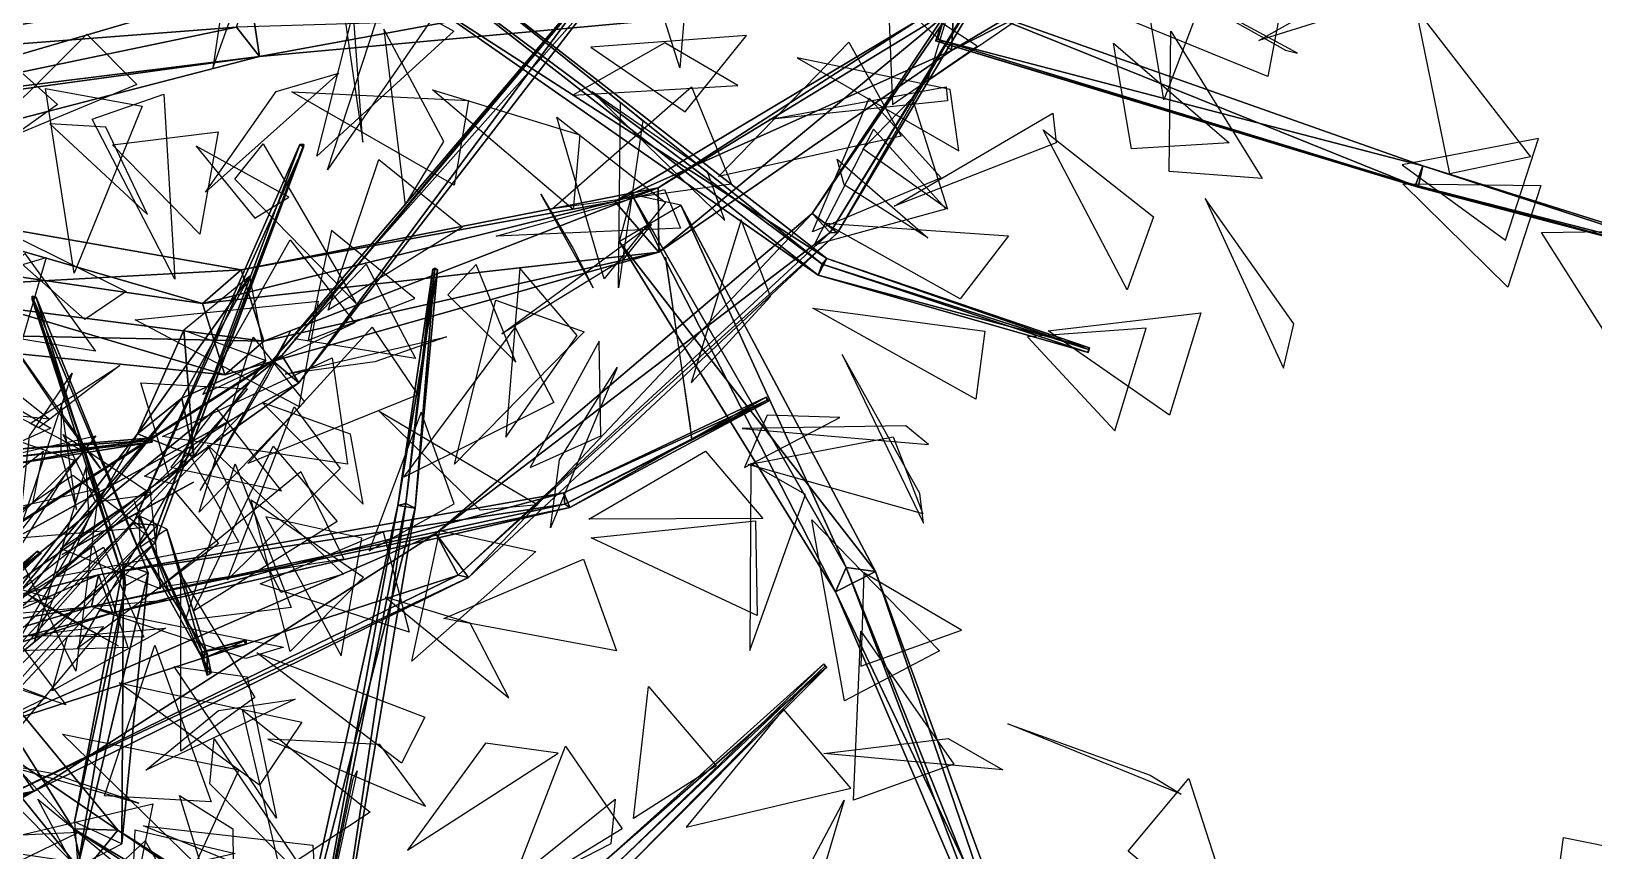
# Model space of a CAD drawing. Extents: x -154 to 171, y -158 to 169.
# Drawn here: x 48.58 to 92.15, y 24.43 to 47.3 of the extents above; entities that cross this region are included whole.
import ezdxf

# ---------------------------------------------------------------- set-up
doc = ezdxf.new("R2010")
doc.units = 0
doc.layers.add('Branches', color=15, linetype='CONTINUOUS')
doc.layers.add('Leaves', color=3, linetype='CONTINUOUS')

msp = doc.modelspace()

# ---------------------------------------------------------------- linework, layer by layer
at = {"layer": 'Branches', "color": 15}
for points in [[(77.99379, 53.370197, 219.086594), (77.881035, 53.513634, 218.943344), (70.355461, 42.20739, 215.768036)], [(77.881035, 53.513634, 218.943344), (71.057663, 41.67355, 215.444992), (70.355461, 42.20739, 215.768036)], [(77.99379, 53.370197, 219.086594), (70.355461, 42.20739, 215.768036), (70.859444, 41.677605, 216.373245)], [(78.078506, 53.417889, 218.875992), (70.859444, 41.677605, 216.373245), (71.057663, 41.67355, 215.444992)], [(78.078506, 53.417889, 218.875992), (77.99379, 53.370197, 219.086594), (70.859444, 41.677605, 216.373245)], [(77.881035, 53.513634, 218.943344), (78.078506, 53.417889, 218.875992), (71.057663, 41.67355, 215.444992)], [(79.834557, 50.080261, 273.114166), (74.235954, 46.756954, 260.705231), (74.304657, 47.948189, 260.259308)], [(79.834557, 50.080261, 273.114166), (79.728058, 49.529842, 273.175842), (74.235954, 46.756954, 260.705231)], [(70.76329, 40.950794, 171.081726), (59.04446, 48.515079, 169.768921), (59.882797, 49.415497, 169.652634)], [(70.628609, 40.798985, 171.572876), (59.882797, 49.415497, 169.652634), (59.352741, 49.204456, 170.763336)], [(70.628609, 40.798985, 171.572876), (70.76329, 40.950794, 171.081726), (59.882797, 49.415497, 169.652634)], [(79.728058, 49.529842, 273.175842), (73.307518, 47.600033, 260.994965), (74.235954, 46.756954, 260.705231)], [(68.344162, 49.068752, 288.602112), (54.943214, 46.586224, 286.281769), (54.655743, 48.528759, 286.36853)], [(68.344162, 49.068752, 288.602112), (68.565773, 47.833645, 288.553009), (54.943214, 46.586224, 286.281769)], [(70.519974, 40.490196, 171.154221), (59.352741, 49.204456, 170.763336), (59.04446, 48.515079, 169.768921)], [(70.519974, 40.490196, 171.154221), (70.628609, 40.798985, 171.572876), (59.352741, 49.204456, 170.763336)], [(54.303085, 47.410503, 287.971619), (54.655743, 48.528759, 286.36853), (41.976711, 46.463154, 280.778656)], [(54.655743, 48.528759, 286.36853), (42.974079, 45.102859, 279.343231), (41.976711, 46.463154, 280.778656)], [(54.655743, 48.528759, 286.36853), (54.943214, 46.586224, 286.281769), (42.974079, 45.102859, 279.343231)], [(64.496124, 48.467472, 294.718719), (64.21067, 48.599586, 294.834351), (55.305042, 38.105507, 292.447754)], [(64.21067, 48.599586, 294.834351), (55.566151, 38.246754, 291.449463), (55.305042, 38.105507, 292.447754)], [(64.496124, 48.467472, 294.718719), (55.305042, 38.105507, 292.447754), (56.036858, 37.489719, 292.008759)], [(64.21067, 48.599586, 294.834351), (64.300072, 48.652203, 294.519318), (55.566151, 38.246754, 291.449463)], [(64.300072, 48.652203, 294.519318), (56.036858, 37.489719, 292.008759), (55.566151, 38.246754, 291.449463)], [(64.300072, 48.652203, 294.519318), (64.496124, 48.467472, 294.718719), (56.036858, 37.489719, 292.008759)], [(70.76329, 40.950794, 171.081726), (70.519974, 40.490196, 171.154221), (59.04446, 48.515079, 169.768921)], [(73.307518, 47.600033, 260.994965), (74.304657, 47.948189, 260.259308), (66.060036, 42.928268, 249.861877)], [(74.304657, 47.948189, 260.259308), (66.072945, 41.129768, 250.698578), (66.060036, 42.928268, 249.861877)], [(74.304657, 47.948189, 260.259308), (74.235954, 46.756954, 260.705231), (66.072945, 41.129768, 250.698578)], [(87.249359, 42.94421, 261.533417), (74.197906, 48.21349, 260.682922), (73.791122, 47.029655, 261.345428)], [(87.386421, 43.541843, 261.207886), (73.8591, 47.062035, 259.931152), (74.197906, 48.21349, 260.682922)], [(87.249359, 42.94421, 261.533417), (87.386421, 43.541843, 261.207886), (74.197906, 48.21349, 260.682922)], [(68.565773, 47.833645, 288.553009), (54.303085, 47.410503, 287.971619), (54.943214, 46.586224, 286.281769)], [(73.307518, 47.600033, 260.994965), (66.060036, 42.928268, 249.861877), (64.848831, 42.54715, 251.41275)], [(74.235954, 46.756954, 260.705231), (73.307518, 47.600033, 260.994965), (64.848831, 42.54715, 251.41275)], [(54.303085, 47.410503, 287.971619), (41.976711, 46.463154, 280.778656), (41.64587, 44.763405, 282.159576)], [(54.943214, 46.586224, 286.281769), (54.303085, 47.410503, 287.971619), (41.64587, 44.763405, 282.159576)], [(87.174484, 42.998077, 260.845367), (73.791122, 47.029655, 261.345428), (73.8591, 47.062035, 259.931152)], [(87.386421, 43.541843, 261.207886), (87.174484, 42.998077, 260.845367), (73.8591, 47.062035, 259.931152)], [(74.235954, 46.756954, 260.705231), (64.848831, 42.54715, 251.41275), (66.072945, 41.129768, 250.698578)], [(87.174484, 42.998077, 260.845367), (87.249359, 42.94421, 261.533417), (73.791122, 47.029655, 261.345428)], [(54.943214, 46.586224, 286.281769), (41.64587, 44.763405, 282.159576), (42.643238, 43.403111, 280.724152)], [(54.943214, 46.586224, 286.281769), (42.643238, 43.403111, 280.724152), (42.974079, 45.102859, 279.343231)], [(56.170555, 44.064617, 337.30365), (56.068325, 44.133839, 337.263245), (51.418835, 33.563786, 329.807404)], [(56.068325, 44.133839, 337.263245), (52.094543, 33.518871, 329.33017), (51.418835, 33.563786, 329.807404)], [(56.170555, 44.064617, 337.30365), (51.418835, 33.563786, 329.807404), (52.0228, 33.015324, 329.995056)], [(56.179401, 44.136696, 337.195923), (52.0228, 33.015324, 329.995056), (52.094543, 33.518871, 329.33017)], [(56.179401, 44.136696, 337.195923), (56.170555, 44.064617, 337.30365), (52.0228, 33.015324, 329.995056)], [(56.068325, 44.133839, 337.263245), (56.179401, 44.136696, 337.195923), (52.094543, 33.518871, 329.33017)], [(56.170555, 44.064617, 337.30365), (56.179401, 44.136696, 337.195923), (56.068325, 44.133839, 337.263245)], [(97.456474, 40.371693, 258.036316), (87.174484, 42.998077, 260.845367), (87.386421, 43.541843, 261.207886)], [(97.44194, 40.256241, 258.094055), (87.386421, 43.541843, 261.207886), (87.249359, 42.94421, 261.533417)], [(97.44194, 40.256241, 258.094055), (97.456474, 40.371693, 258.036316), (87.386421, 43.541843, 261.207886)], [(64.848831, 42.54715, 251.41275), (66.060036, 42.928268, 249.861877), (54.43018, 40.63884, 242.729111)], [(66.060036, 42.928268, 249.861877), (55.059799, 38.649654, 241.986893), (54.43018, 40.63884, 242.729111)], [(66.060036, 42.928268, 249.861877), (66.072945, 41.129768, 250.698578), (55.059799, 38.649654, 241.986893)], [(70.999832, 31.656406, 258.007355), (65.322014, 42.739254, 251.618439), (64.971184, 41.425861, 250.158463)], [(71.301514, 32.328873, 259.042664), (66.688622, 42.440067, 250.196289), (65.322014, 42.739254, 251.618439)], [(70.999832, 31.656406, 258.007355), (71.301514, 32.328873, 259.042664), (65.322014, 42.739254, 251.618439)], [(97.456474, 40.371693, 258.036316), (97.407539, 40.271458, 257.969727), (87.174484, 42.998077, 260.845367)], [(97.407539, 40.271458, 257.969727), (87.249359, 42.94421, 261.533417), (87.174484, 42.998077, 260.845367)], [(97.407539, 40.271458, 257.969727), (97.44194, 40.256241, 258.094055), (87.249359, 42.94421, 261.533417)], [(53.347977, 39.700207, 244.417892), (43.507942, 42.557198, 234.935669), (41.597054, 41.411175, 236.62822)], [(53.347977, 39.700207, 244.417892), (54.43018, 40.63884, 242.729111), (43.507942, 42.557198, 234.935669)], [(54.43018, 40.63884, 242.729111), (44.040459, 40.063137, 233.784286), (43.507942, 42.557198, 234.935669)], [(64.848831, 42.54715, 251.41275), (54.43018, 40.63884, 242.729111), (53.347977, 39.700207, 244.417892)], [(66.072945, 41.129768, 250.698578), (64.848831, 42.54715, 251.41275), (53.347977, 39.700207, 244.417892)], [(72.119553, 32.225121, 258.075623), (64.971184, 41.425861, 250.158463), (66.688622, 42.440067, 250.196289)], [(71.301514, 32.328873, 259.042664), (72.119553, 32.225121, 258.075623), (66.688622, 42.440067, 250.196289)], [(70.859444, 41.677605, 216.373245), (70.355461, 42.20739, 215.768036), (59.857265, 33.280178, 215.167297)], [(70.355461, 42.20739, 215.768036), (60.767357, 32.054108, 214.544144), (59.857265, 33.280178, 215.167297)], [(70.355461, 42.20739, 215.768036), (71.057663, 41.67355, 215.444992), (60.767357, 32.054108, 214.544144)], [(53.977596, 37.711021, 243.675674), (41.597054, 41.411175, 236.62822), (42.12957, 38.917114, 235.476837)], [(53.977596, 37.711021, 243.675674), (53.347977, 39.700207, 244.417892), (41.597054, 41.411175, 236.62822)], [(70.859444, 41.677605, 216.373245), (59.857265, 33.280178, 215.167297), (60.483543, 32.118668, 216.184952)], [(71.057663, 41.67355, 215.444992), (70.859444, 41.677605, 216.373245), (60.483543, 32.118668, 216.184952)], [(71.057663, 41.67355, 215.444992), (60.483543, 32.118668, 216.184952), (60.767357, 32.054108, 214.544144)], [(72.119553, 32.225121, 258.075623), (70.999832, 31.656406, 258.007355), (64.971184, 41.425861, 250.158463)], [(66.072945, 41.129768, 250.698578), (53.347977, 39.700207, 244.417892), (53.977596, 37.711021, 243.675674)], [(66.072945, 41.129768, 250.698578), (53.977596, 37.711021, 243.675674), (55.059799, 38.649654, 241.986893)], [(54.43018, 40.63884, 242.729111), (55.059799, 38.649654, 241.986893), (44.040459, 40.063137, 233.784286)], [(59.901188, 40.641399, 219.912384), (59.772125, 40.653934, 219.920212), (58.797203, 34.06115, 217.413696)], [(59.772125, 40.653934, 219.920212), (59.021786, 34.120312, 216.981445), (58.797203, 34.06115, 217.413696)], [(59.901188, 40.641399, 219.912384), (58.797203, 34.06115, 217.413696), (59.286789, 33.990463, 217.379883)], [(59.772125, 40.653934, 219.920212), (59.834373, 40.689426, 219.811859), (59.021786, 34.120312, 216.981445)], [(59.834373, 40.689426, 219.811859), (59.286789, 33.990463, 217.379883), (59.021786, 34.120312, 216.981445)], [(59.834373, 40.689426, 219.811859), (59.901188, 40.641399, 219.912384), (59.286789, 33.990463, 217.379883)], [(59.901188, 40.641399, 219.912384), (59.834373, 40.689426, 219.811859), (59.772125, 40.653934, 219.920212)], [(78.091599, 38.458233, 172.144821), (70.519974, 40.490196, 171.154221), (70.76329, 40.950794, 171.081726)], [(78.050743, 38.33659, 172.165039), (70.628609, 40.798985, 171.572876), (70.519974, 40.490196, 171.154221)], [(78.064018, 38.418159, 172.265274), (70.76329, 40.950794, 171.081726), (70.628609, 40.798985, 171.572876)], [(78.050743, 38.33659, 172.165039), (78.064018, 38.418159, 172.265274), (70.628609, 40.798985, 171.572876)], [(78.064018, 38.418159, 172.265274), (78.091599, 38.458233, 172.144821), (70.76329, 40.950794, 171.081726)], [(51.539665, 36.06702, 256.484863), (54.668179, 40.462231, 243.544952), (52.828026, 38.957603, 242.979187)], [(51.539665, 36.06702, 256.484863), (52.775192, 37.056541, 257.15213), (54.668179, 40.462231, 243.544952)], [(52.775192, 37.056541, 257.15213), (55.115463, 38.104958, 243.083038), (54.668179, 40.462231, 243.544952)], [(78.091599, 38.458233, 172.144821), (78.050743, 38.33659, 172.165039), (70.519974, 40.490196, 171.154221)], [(55.059799, 38.649654, 241.986893), (42.12957, 38.917114, 235.476837), (44.040459, 40.063137, 233.784286)], [(48.605961, 39.807461, 319.375183), (48.598812, 39.905918, 319.290741), (51.150963, 32.423725, 309.873993)], [(48.598812, 39.905918, 319.290741), (51.834934, 32.184483, 310.110291), (51.150963, 32.423725, 309.873993)], [(48.598812, 39.905918, 319.290741), (48.711872, 39.877644, 319.348114), (51.834934, 32.184483, 310.110291)], [(48.711872, 39.877644, 319.348114), (48.598812, 39.905918, 319.290741), (48.605961, 39.807461, 319.375183)], [(48.711872, 39.877644, 319.348114), (48.605961, 39.807461, 319.375183), (51.200581, 31.818682, 310.321655)], [(48.605961, 39.807461, 319.375183), (51.150963, 32.423725, 309.873993), (51.200581, 31.818682, 310.321655)], [(48.711872, 39.877644, 319.348114), (51.200581, 31.818682, 310.321655), (51.834934, 32.184483, 310.110291)], [(55.059799, 38.649654, 241.986893), (53.977596, 37.711021, 243.675674), (42.12957, 38.917114, 235.476837)], [(53.10881, 35.440704, 256.673889), (51.539665, 36.06702, 256.484863), (52.828026, 38.957603, 242.979187)], [(53.10881, 35.440704, 256.673889), (52.828026, 38.957603, 242.979187), (55.115463, 38.104958, 243.083038)], [(78.064018, 38.418159, 172.265274), (78.050743, 38.33659, 172.165039), (78.091599, 38.458233, 172.144821)], [(56.036858, 37.489719, 292.008759), (55.305042, 38.105507, 292.447754), (44.16264, 30.985262, 287.852539)], [(55.305042, 38.105507, 292.447754), (44.704224, 31.301327, 286.191315), (44.16264, 30.985262, 287.852539)], [(55.305042, 38.105507, 292.447754), (55.566151, 38.246754, 291.449463), (44.704224, 31.301327, 286.191315)], [(55.566151, 38.246754, 291.449463), (45.273273, 29.855453, 287.05072), (44.704224, 31.301327, 286.191315)], [(55.566151, 38.246754, 291.449463), (56.036858, 37.489719, 292.008759), (45.273273, 29.855453, 287.05072)], [(52.775192, 37.056541, 257.15213), (53.10881, 35.440704, 256.673889), (55.115463, 38.104958, 243.083038)], [(56.036858, 37.489719, 292.008759), (44.16264, 30.985262, 287.852539), (45.273273, 29.855453, 287.05072)], [(47.093262, 30.281397, 268.297119), (52.775192, 37.056541, 257.15213), (51.539665, 36.06702, 256.484863)], [(47.093262, 30.281397, 268.297119), (47.75317, 30.757065, 268.879761), (52.775192, 37.056541, 257.15213)], [(47.75317, 30.757065, 268.879761), (53.10881, 35.440704, 256.673889), (52.775192, 37.056541, 257.15213)], [(69.100174, 37.003231, 286.562103), (69.072205, 37.084461, 286.464691), (63.427242, 34.412346, 285.646454)], [(69.072205, 37.084461, 286.464691), (63.593971, 34.005444, 285.553833), (63.427242, 34.412346, 285.646454)], [(69.072205, 37.084461, 286.464691), (69.132584, 36.972069, 286.440247), (63.593971, 34.005444, 285.553833)], [(69.100174, 37.003231, 286.562103), (69.132584, 36.972069, 286.440247), (69.072205, 37.084461, 286.464691)], [(69.100174, 37.003231, 286.562103), (63.427242, 34.412346, 285.646454), (63.456665, 34.101276, 285.975922)], [(69.132584, 36.972069, 286.440247), (69.100174, 37.003231, 286.562103), (63.456665, 34.101276, 285.975922)], [(69.132584, 36.972069, 286.440247), (63.456665, 34.101276, 285.975922), (63.593971, 34.005444, 285.553833)], [(48.01535, 29.930223, 268.380981), (47.093262, 30.281397, 268.297119), (51.539665, 36.06702, 256.484863)], [(51.865963, 35.878677, 329.54007), (47.948872, 35.620094, 325.677216), (47.739029, 35.375927, 325.935333)], [(51.950275, 35.826962, 329.455872), (51.865963, 35.878677, 329.54007), (47.739029, 35.375927, 325.935333)], [(51.950275, 35.826962, 329.455872), (47.739029, 35.375927, 325.935333), (48.00684, 35.211651, 325.667816)], [(51.865963, 35.878677, 329.54007), (51.932026, 35.955544, 329.458832), (47.948872, 35.620094, 325.677216)], [(51.932026, 35.955544, 329.458832), (48.00684, 35.211651, 325.667816), (47.948872, 35.620094, 325.677216)], [(51.932026, 35.955544, 329.458832), (51.950275, 35.826962, 329.455872), (48.00684, 35.211651, 325.667816)], [(48.01535, 29.930223, 268.380981), (51.539665, 36.06702, 256.484863), (53.10881, 35.440704, 256.673889)], [(51.865963, 35.878677, 329.54007), (51.950275, 35.826962, 329.455872), (51.932026, 35.955544, 329.458832)], [(47.75317, 30.757065, 268.879761), (48.01535, 29.930223, 268.380981), (53.10881, 35.440704, 256.673889)], [(63.456665, 34.101276, 285.975922), (50.452209, 32.131111, 281.035614), (50.258221, 31.247385, 281.77948)], [(63.593971, 34.005444, 285.553833), (63.456665, 34.101276, 285.975922), (50.258221, 31.247385, 281.77948)], [(63.593971, 34.005444, 285.553833), (50.258221, 31.247385, 281.77948), (50.850098, 31.071791, 280.784088)], [(63.456665, 34.101276, 285.975922), (63.427242, 34.412346, 285.646454), (50.452209, 32.131111, 281.035614)], [(63.427242, 34.412346, 285.646454), (50.850098, 31.071791, 280.784088), (50.452209, 32.131111, 281.035614)], [(63.427242, 34.412346, 285.646454), (63.593971, 34.005444, 285.553833), (50.850098, 31.071791, 280.784088)], [(59.286789, 33.990463, 217.379883), (58.797203, 34.06115, 217.413696), (55.816006, 20.52898, 216.938232)], [(58.797203, 34.06115, 217.413696), (56.285088, 20.36825, 215.84491), (55.816006, 20.52898, 216.938232)], [(59.286789, 33.990463, 217.379883), (55.816006, 20.52898, 216.938232), (56.949417, 20.111309, 216.826813)], [(58.797203, 34.06115, 217.413696), (59.021786, 34.120312, 216.981445), (56.285088, 20.36825, 215.84491)], [(59.021786, 34.120312, 216.981445), (56.949417, 20.111309, 216.826813), (56.285088, 20.36825, 215.84491)], [(59.021786, 34.120312, 216.981445), (59.286789, 33.990463, 217.379883), (56.949417, 20.111309, 216.826813)], [(52.0228, 33.015324, 329.995056), (51.418835, 33.563786, 329.807404), (43.100601, 25.693029, 321.891907)], [(51.418835, 33.563786, 329.807404), (44.331043, 25.581955, 320.975372), (43.100601, 25.693029, 321.891907)], [(51.418835, 33.563786, 329.807404), (52.094543, 33.518871, 329.33017), (44.331043, 25.581955, 320.975372)], [(53.319954, 30.00564, 343.237854), (52.361588, 33.407211, 329.662842), (51.563133, 33.78051, 329.848602)], [(53.327152, 29.841043, 343.164185), (51.563133, 33.78051, 329.848602), (51.611462, 32.910259, 329.621185)], [(53.327152, 29.841043, 343.164185), (53.319954, 30.00564, 343.237854), (51.563133, 33.78051, 329.848602)], [(52.094543, 33.518871, 329.33017), (44.019245, 24.442698, 321.985779), (44.331043, 25.581955, 320.975372)], [(52.094543, 33.518871, 329.33017), (52.0228, 33.015324, 329.995056), (44.019245, 24.442698, 321.985779)], [(60.483543, 32.118668, 216.184952), (59.857265, 33.280178, 215.167297), (47.41996, 27.878828, 212.384811)], [(59.857265, 33.280178, 215.167297), (48.660168, 26.089844, 211.475784), (47.41996, 27.878828, 212.384811)], [(59.857265, 33.280178, 215.167297), (60.767357, 32.054108, 214.544144), (48.660168, 26.089844, 211.475784)], [(53.477428, 29.935375, 343.184631), (51.611462, 32.910259, 329.621185), (52.361588, 33.407211, 329.662842)], [(53.319954, 30.00564, 343.237854), (53.477428, 29.935375, 343.184631), (52.361588, 33.407211, 329.662842)], [(52.0228, 33.015324, 329.995056), (43.100601, 25.693029, 321.891907), (44.019245, 24.442698, 321.985779)], [(48.795296, 32.682682, 302.499908), (48.748158, 32.790539, 302.444946), (45.479271, 30.013107, 299.488831)], [(48.748158, 32.790539, 302.444946), (45.765179, 29.812216, 299.306976), (45.479271, 30.013107, 299.488831)], [(48.795296, 32.682682, 302.499908), (45.479271, 30.013107, 299.488831), (45.580036, 29.651211, 299.620392)], [(48.85112, 32.730808, 302.392914), (45.580036, 29.651211, 299.620392), (45.765179, 29.812216, 299.306976)], [(48.85112, 32.730808, 302.392914), (48.795296, 32.682682, 302.499908), (45.580036, 29.651211, 299.620392)], [(48.748158, 32.790539, 302.444946), (48.85112, 32.730808, 302.392914), (45.765179, 29.812216, 299.306976)], [(48.795296, 32.682682, 302.499908), (48.85112, 32.730808, 302.392914), (48.748158, 32.790539, 302.444946)], [(53.477428, 29.935375, 343.184631), (53.327152, 29.841043, 343.164185), (51.611462, 32.910259, 329.621185)], [(51.200581, 31.818682, 310.321655), (51.150963, 32.423725, 309.873993), (49.7785, 25.238485, 298.000031)], [(51.150963, 32.423725, 309.873993), (51.105587, 24.62727, 298.262421), (49.7785, 25.238485, 298.000031)], [(51.150963, 32.423725, 309.873993), (51.834934, 32.184483, 310.110291), (51.105587, 24.62727, 298.262421)], [(76.232063, 19.413385, 262.046478), (71.301514, 32.328873, 259.042664), (70.999832, 31.656406, 258.007355)], [(76.417809, 19.599331, 262.533752), (72.119553, 32.225121, 258.075623), (71.301514, 32.328873, 259.042664)], [(76.232063, 19.413385, 262.046478), (76.417809, 19.599331, 262.533752), (71.301514, 32.328873, 259.042664)], [(50.258221, 31.247385, 281.77948), (50.452209, 32.131111, 281.035614), (39.742771, 29.446272, 272.430786)], [(50.452209, 32.131111, 281.035614), (40.504951, 27.74427, 272.094177), (39.742771, 29.446272, 272.430786)], [(50.452209, 32.131111, 281.035614), (50.850098, 31.071791, 280.784088), (40.504951, 27.74427, 272.094177)], [(60.483543, 32.118668, 216.184952), (47.41996, 27.878828, 212.384811), (47.79953, 25.922266, 213.692322)], [(60.767357, 32.054108, 214.544144), (60.483543, 32.118668, 216.184952), (47.79953, 25.922266, 213.692322)], [(60.767357, 32.054108, 214.544144), (47.79953, 25.922266, 213.692322), (48.660168, 26.089844, 211.475784)], [(51.200581, 31.818682, 310.321655), (49.7785, 25.238485, 298.000031), (49.875626, 23.986797, 298.792145)], [(51.834934, 32.184483, 310.110291), (49.875626, 23.986797, 298.792145), (51.105587, 24.62727, 298.262421)], [(51.834934, 32.184483, 310.110291), (51.200581, 31.818682, 310.321655), (49.875626, 23.986797, 298.792145)], [(76.712502, 19.675634, 262.07132), (70.999832, 31.656406, 258.007355), (72.119553, 32.225121, 258.075623)], [(76.417809, 19.599331, 262.533752), (76.712502, 19.675634, 262.07132), (72.119553, 32.225121, 258.075623)], [(49.750706, 25.041542, 298.969543), (45.888393, 31.197824, 286.737213), (43.815403, 31.466829, 287.634644)], [(50.018074, 23.8078, 298.057068), (43.815403, 31.466829, 287.634644), (44.43634, 29.47739, 286.722717)], [(50.018074, 23.8078, 298.057068), (49.750706, 25.041542, 298.969543), (43.815403, 31.466829, 287.634644)], [(76.712502, 19.675634, 262.07132), (76.232063, 19.413385, 262.046478), (70.999832, 31.656406, 258.007355)], [(50.258221, 31.247385, 281.77948), (39.742771, 29.446272, 272.430786), (39.291939, 27.971617, 273.532227)], [(50.850098, 31.071791, 280.784088), (50.258221, 31.247385, 281.77948), (39.291939, 27.971617, 273.532227)], [(50.850098, 31.071791, 280.784088), (39.291939, 27.971617, 273.532227), (40.504951, 27.74427, 272.094177)], [(50.990936, 25.003208, 298.027985), (44.43634, 29.47739, 286.722717), (45.888393, 31.197824, 286.737213)], [(49.750706, 25.041542, 298.969543), (50.990936, 25.003208, 298.027985), (45.888393, 31.197824, 286.737213)], [(54.565662, 30.195478, 343.833435), (54.506989, 30.298561, 343.886414), (53.314175, 29.974754, 343.282074)], [(54.506989, 30.298561, 343.886414), (53.405575, 29.991732, 343.104309), (53.314175, 29.974754, 343.282074)], [(54.565662, 30.195478, 343.833435), (53.314175, 29.974754, 343.282074), (53.404781, 29.815573, 343.200287)], [(54.566177, 30.309557, 343.771301), (53.404781, 29.815573, 343.200287), (53.405575, 29.991732, 343.104309)], [(54.566177, 30.309557, 343.771301), (54.565662, 30.195478, 343.833435), (53.404781, 29.815573, 343.200287)], [(54.506989, 30.298561, 343.886414), (54.566177, 30.309557, 343.771301), (53.405575, 29.991732, 343.104309)], [(54.565662, 30.195478, 343.833435), (54.566177, 30.309557, 343.771301), (54.506989, 30.298561, 343.886414)], [(53.479618, 29.436407, 344.058594), (53.477428, 29.935375, 343.184631), (53.319954, 30.00564, 343.237854)], [(53.48111, 29.328033, 343.987), (53.319954, 30.00564, 343.237854), (53.327152, 29.841043, 343.164185)], [(53.48111, 29.328033, 343.987), (53.479618, 29.436407, 344.058594), (53.319954, 30.00564, 343.237854)], [(53.591698, 29.392174, 344.010071), (53.327152, 29.841043, 343.164185), (53.477428, 29.935375, 343.184631)], [(53.591698, 29.392174, 344.010071), (53.48111, 29.328033, 343.987), (53.327152, 29.841043, 343.164185)], [(53.479618, 29.436407, 344.058594), (53.591698, 29.392174, 344.010071), (53.477428, 29.935375, 343.184631)], [(70.764389, 29.549486, 281.456635), (70.674973, 29.643713, 281.457062), (64.547211, 24.116814, 283.306091)], [(70.674973, 29.643713, 281.457062), (64.696587, 23.874269, 282.827545), (64.547211, 24.116814, 283.306091)], [(70.674973, 29.643713, 281.457062), (70.702744, 29.581026, 281.34671), (64.696587, 23.874269, 282.827545)], [(70.764389, 29.549486, 281.456635), (70.702744, 29.581026, 281.34671), (70.674973, 29.643713, 281.457062)], [(50.990936, 25.003208, 298.027985), (50.018074, 23.8078, 298.057068), (44.43634, 29.47739, 286.722717)], [(53.479618, 29.436407, 344.058594), (53.48111, 29.328033, 343.987), (53.591698, 29.392174, 344.010071)], [(70.764389, 29.549486, 281.456635), (64.547211, 24.116814, 283.306091), (64.895676, 23.675049, 283.314697)], [(70.702744, 29.581026, 281.34671), (64.895676, 23.675049, 283.314697), (64.696587, 23.874269, 282.827545)], [(70.702744, 29.581026, 281.34671), (70.764389, 29.549486, 281.456635), (64.895676, 23.675049, 283.314697)], [(47.41996, 27.878828, 212.384811), (48.660168, 26.089844, 211.475784), (37.523537, 22.395199, 204.010376)], [(48.660168, 26.089844, 211.475784), (36.67202, 20.344189, 206.834686), (38.148129, 20.058277, 204.786865)], [(48.660168, 26.089844, 211.475784), (47.79953, 25.922266, 213.692322), (36.67202, 20.344189, 206.834686)], [(48.660168, 26.089844, 211.475784), (38.148129, 20.058277, 204.786865), (37.523537, 22.395199, 204.010376)], [(59.382637, 19.281832, 307.5112), (50.990936, 25.003208, 298.027985), (49.750706, 25.041542, 298.969543)], [(59.555073, 18.601456, 307.048981), (49.750706, 25.041542, 298.969543), (50.018074, 23.8078, 298.057068)], [(59.555073, 18.601456, 307.048981), (59.382637, 19.281832, 307.5112), (49.750706, 25.041542, 298.969543)], [(59.938251, 19.320475, 306.881836), (50.018074, 23.8078, 298.057068), (50.990936, 25.003208, 298.027985)], [(59.382637, 19.281832, 307.5112), (59.938251, 19.320475, 306.881836), (50.990936, 25.003208, 298.027985)]]:
    msp.add_3dface(points, dxfattribs=at)
at = {"layer": 'Leaves', "color": 3}
for points in [[(45.612656, 47.008949, 280.595306), (47.89143, 51.660347, 281.24469), (49.156551, 49.79649, 283.225983)], [(54.348331, 51.053276, 169.91069), (53.644302, 46.264778, 171.866364), (54.284309, 48.057446, 174.185135)], [(66.662971, 46.277668, 254.831802), (65.716125, 49.273975, 259.000214), (67.061432, 51.02383, 256.968445)], [(73.567314, 45.901196, 214.516403), (74.855522, 50.120075, 211.725067), (77.352905, 48.483528, 212.016235)], [(57.826088, 44.204491, 294.0495), (57.529465, 48.270298, 297.310059), (57.079163, 49.346985, 294.546356)], [(82.809883, 47.035202, 259.90387), (87.351227, 49.609322, 259.912109), (87.065559, 48.373844, 257.193298)], [(78.724335, 47.795563, 265.216431), (83.59774, 48.877621, 266.742554), (83.058868, 46.03371, 267.531097)], [(79.368935, 49.127193, 287.722321), (83.549904, 46.762939, 285.677856), (83.888245, 46.687763, 288.657776)], [(56.537086, 43.813675, 334.705658), (57.789356, 48.727684, 333.46698), (60.365196, 47.298943, 334.03598)], [(72.594337, 45.250637, 219.205154), (74.956276, 46.881077, 223.565536), (72.458893, 48.517624, 223.274368)], [(81.250381, 48.249828, 280.269196), (80.157921, 45.383968, 284.493347), (79.682602, 48.248234, 285.248352)], [(56.83939, 43.430088, 245.118729), (58.194679, 47.570744, 247.994156), (59.802448, 47.713787, 245.465393)], [(87.200668, 47.913761, 292.695984), (90.382607, 43.790424, 293.047272), (88.13636, 43.312824, 294.977631)], [(46.707226, 43.81086, 235.692947), (50.128021, 47.217804, 237.678116), (51.520126, 45.813969, 235.421722)], [(58.405899, 47.357704, 171.956863), (59.00489, 42.442993, 173.611206), (60.086075, 44.218483, 175.774231)], [(64.182198, 46.855122, 172.845444), (66.812813, 45.045364, 176.975159), (68.521919, 47.172897, 175.729141)], [(80.35733, 47.294521, 274.810669), (82.906372, 43.185989, 276.778503), (80.310867, 43.385178, 278.269714)], [(45.1329, 42.27356, 276.808929), (47.71233, 46.675545, 275.704803), (49.304913, 45.247688, 277.80835)], [(63.680843, 45.515976, 295.934204), (68.282066, 45.779064, 298.385651), (66.247414, 46.96954, 300.24118)], [(67.745796, 43.238377, 248.521942), (71.378174, 46.987419, 248.498886), (72.839569, 44.372166, 248.656296)], [(78.752403, 46.965534, 270.934052), (81.978004, 44.178532, 273.947052), (79.261246, 44.012821, 275.20871)], [(69.934898, 46.549896, 290.410065), (74.445213, 43.956161, 290.833923), (74.202354, 45.669285, 293.284698)], [(53.437473, 42.803242, 243.421799), (55.408215, 45.613277, 247.35498), (57.153862, 46.126263, 244.969696)], [(49.773094, 40.542728, 317.103119), (48.969128, 45.697525, 317.281281), (51.665672, 45.203011, 318.499512)], [(52.57864, 40.379173, 332.695496), (50.279194, 44.844616, 334.117615), (52.274029, 45.542229, 331.988312)], [(55.844296, 45.606991, 284.646576), (60.766487, 45.364567, 282.925171), (60.365788, 42.999363, 284.726624)], [(59.764797, 45.664471, 285.526306), (63.875916, 44.404663, 282.566315), (63.693001, 42.322788, 284.718597)], [(63.100517, 42.340652, 245.32872), (66.990128, 45.746719, 244.607864), (68.102524, 43.027126, 244.002563)], [(64.221687, 45.608028, 289.621735), (67.922226, 42.01907, 290.443542), (67.436768, 43.374989, 293.075226)], [(69.158646, 44.832912, 170.717834), (74.091324, 45.742474, 172.164001), (74.123001, 45.352299, 169.189651)], [(70.361237, 41.701141, 213.283905), (71.943596, 45.428051, 209.989014), (73.954536, 43.208988, 209.810486)], [(73.142998, 45.428513, 262.625031), (74.130646, 42.332573, 266.710358), (71.764763, 44.018631, 267.458557)], [(63.233276, 44.897007, 168.200424), (66.264877, 42.515461, 164.680817), (64.555771, 40.387928, 165.926834)], [(64.948555, 40.133163, 214.91246), (65.006493, 45.314011, 215.54924), (65.632652, 44.793308, 212.661896)], [(72.636208, 42.417793, 170.860321), (77.064148, 45.005833, 171.832672), (77.162315, 44.182301, 168.949585)], [(49.09734, 44.70816, 287.172424), (51.819553, 42.181103, 290.840332), (50.658669, 44.616234, 292.152771)], [(53.278645, 41.633312, 247.241409), (50.843792, 44.126431, 251.128036), (53.787109, 44.487312, 251.582626)], [(70.412842, 41.336308, 218.400085), (74.077278, 42.341217, 221.979477), (72.066338, 44.56028, 222.158005)], [(76.799294, 44.544563, 258.836609), (79.87664, 42.116924, 255.388947), (79.139648, 40.083656, 257.468048)], [(54.809189, 42.076004, 338.164581), (55.75502, 42.662693, 343.264679), (53.17918, 44.091434, 342.695679)], [(57.637421, 39.69672, 218.892487), (54.250237, 43.170864, 220.817932), (55.042072, 44.155579, 218.097031)], [(86.804199, 43.572239, 263.578766), (89.688202, 41.462494, 267.384216), (90.611206, 44.300224, 267.075439)], [(56.855282, 39.513565, 289.747833), (58.271702, 43.717171, 286.995819), (60.599564, 41.82563, 286.93985)], [(71.049217, 43.726185, 259.533569), (73.582809, 41.529922, 263.534485), (71.245438, 43.005783, 264.700043)], [(61.542282, 41.579086, 292.421204), (66.232872, 42.8801, 290.535553), (66.683174, 41.803413, 293.299255)], [(63.690498, 41.237743, 252.932312), (64.244583, 40.131931, 258.003815), (62.783192, 42.747185, 257.846405)], [(86.829468, 43.041363, 258.775482), (90.673439, 42.992573, 255.243988), (89.750435, 40.154842, 255.552765)], [(46.55896, 42.346115, 281.842316), (51.227158, 40.034748, 281.502441), (50.070564, 39.255146, 284.158478)], [(81.308983, 42.631027, 262.062927), (83.495613, 37.898373, 262.328644), (83.781281, 39.13385, 265.047455)], [(61.698494, 38.855854, 219.77002), (65.877357, 41.912067, 220.438339), (65.085526, 40.927353, 223.159241)], [(66.979004, 37.48193, 287.911438), (69.195778, 39.89315, 291.976166), (68.370003, 42.037449, 290.047424)], [(70.693878, 41.936543, 253.762039), (75.827187, 41.583466, 254.64209), (74.48188, 39.833611, 256.673859)], [(53.361214, 37.164806, 288.264282), (55.793232, 41.472752, 286.59787), (57.604366, 39.164127, 285.973328)], [(56.299084, 38.680183, 294.778473), (59.27663, 39.843399, 298.905365), (56.948769, 41.73494, 298.961334)], [(90.695862, 41.68108, 257.778046), (93.099648, 41.720596, 253.144455), (92.487846, 38.851856, 253.773773)], [(50.364552, 38.370552, 256.470184), (46.355228, 39.018047, 259.749817), (48.399559, 41.093155, 260.467194)], [(47.535015, 35.994934, 288.689545), (47.936642, 40.669651, 290.977722), (48.990982, 40.982643, 288.186584)], [(66.26442, 40.991825, 171.190887), (66.993958, 35.890961, 170.354843), (66.96228, 36.281136, 173.329193)], [(55.930111, 38.716751, 252.096542), (57.911415, 40.796925, 256.455139), (59.292057, 38.164253, 256.051544)], [(60.196396, 39.942825, 250.76503), (62.093304, 38.065525, 255.251404), (60.980911, 40.785118, 255.856705)], [(61.808731, 35.969662, 217.793564), (63.802708, 38.80748, 221.694962), (62.199482, 40.687492, 219.993423)], [(51.478714, 39.24445, 236.76123), (56.580849, 39.766647, 235.788864), (56.037884, 36.822838, 235.986816)], [(60.381512, 35.216022, 215.70517), (61.532593, 39.791779, 213.471893), (63.992268, 38.90852, 214.944931)], [(70.372368, 39.569283, 252.323547), (75.166168, 38.931305, 254.288849), (74.921364, 37.031895, 251.979675)], [(76.933884, 38.932735, 169.916809), (81.195938, 39.442223, 166.946075), (80.322601, 36.581295, 166.717224)], [(53.287445, 34.484596, 283.351593), (55.152271, 37.642063, 287.066833), (55.803532, 38.927998, 284.435822)], [(54.617989, 35.237724, 329.702698), (58.083145, 39.034977, 328.795197), (59.360073, 37.151997, 330.750671)], [(58.962376, 34.854809, 282.332153), (62.069191, 39.025867, 281.884949), (63.152184, 36.940384, 280.02005)], [(76.362274, 38.771496, 174.114044), (78.797493, 36.151096, 177.915787), (79.67083, 39.012024, 178.144638)], [(49.082108, 36.47551, 260.879333), (44.565414, 36.935329, 263.45578), (46.623074, 38.426502, 265.050293)], [(50.511124, 35.093636, 332.245789), (49.244068, 36.797081, 337.01474), (47.96714, 38.680061, 335.059265)], [(53.261063, 33.881035, 310.341797), (54.765057, 38.757347, 311.44162), (56.193352, 36.958694, 313.371613)], [(55.659054, 37.731346, 334.713867), (60.156601, 38.766605, 337.153168), (58.161766, 38.068993, 339.282471)], [(62.48912, 35.120792, 287.532318), (64.464134, 36.004604, 292.282898), (64.410217, 38.648472, 290.86618)], [(45.491879, 37.981457, 324.073578), (50.049465, 35.57111, 324.891266), (47.923683, 33.457355, 325.005676)], [(48.546364, 36.351501, 329.133972), (51.043766, 37.968189, 333.423431), (48.781124, 36.228443, 334.347412)], [(52.236843, 35.991844, 326.910309), (56.971657, 38.183216, 326.738647), (57.393101, 35.213753, 326.670288)], [(64.918098, 37.916122, 254.261566), (63.060318, 33.436871, 256.194153), (63.305122, 35.336281, 258.503326)], [(71.188576, 38.271721, 171.995331), (73.457909, 33.572769, 171.853989), (73.359741, 34.396301, 174.737076)], [(45.115704, 34.423893, 282.628967), (46.67326, 37.648991, 286.426697), (49.124146, 36.222141, 285.448303)], [(48.241455, 33.341064, 281.467468), (48.531746, 36.000004, 285.950287), (49.715443, 37.758045, 283.827057)], [(52.432678, 34.845798, 333.650818), (51.633907, 37.48288, 338.084534), (54.605026, 37.314964, 337.704712)], [(49.403843, 35.518013, 330.027863), (49.834412, 33.949528, 334.988159), (49.412968, 36.918991, 335.056519)], [(51.738701, 34.883064, 315.735504), (54.494053, 36.665836, 319.795044), (52.546307, 34.662971, 320.888123)], [(52.472275, 35.128262, 293.214661), (55.557026, 34.473694, 297.374695), (53.745892, 36.782318, 297.999237)], [(54.046341, 31.989973, 211.83609), (55.909924, 36.818352, 211.15506), (57.191978, 35.096012, 209.05986)], [(57.834805, 34.101231, 219.2892), (57.475399, 36.055832, 224.116241), (55.015724, 36.939091, 222.643204)], [(57.998627, 32.801456, 217.662338), (60.369892, 34.10997, 222.124954), (59.447639, 36.667511, 220.85672)], [(58.274151, 36.691395, 245.649765), (62.705379, 34.079502, 246.539841), (61.09761, 33.936459, 249.068604)], [(68.405434, 36.212482, 216.369186), (73.594292, 35.763458, 216.016907), (72.968132, 36.284164, 218.904251)], [(69.098, 36.581451, 258.431305), (68.470985, 35.124573, 263.404694), (71.120766, 36.521938, 263.243286)], [(50.376736, 36.004456, 250.791641), (47.521984, 32.415699, 253.285873), (46.141342, 35.04837, 253.689453)], [(47.045349, 30.983038, 323.568848), (47.352261, 36.157703, 324.184204), (49.771412, 35.331295, 322.614258)], [(50.373711, 34.152695, 266.211365), (49.461929, 36.042782, 270.99115), (51.946682, 34.37281, 271.184021)], [(53.501919, 35.748104, 241.951675), (57.28154, 32.149025, 242.057159), (55.535892, 31.63604, 244.442444)], [(68.568649, 35.210018, 284.705078), (72.611305, 35.975811, 281.492523), (73.43708, 33.831512, 283.421265)], [(44.854736, 32.332832, 273.957062), (48.904579, 35.579296, 274.513153), (48.608837, 34.116325, 277.115509)], [(49.247494, 32.06086, 299.978851), (52.972504, 35.530113, 298.821899), (54.369244, 33.044521, 299.755157)], [(53.104652, 31.114027, 305.649811), (55.321228, 35.723164, 306.695129), (57.110802, 33.620262, 307.867828)], [(64.125168, 33.684185, 213.085739), (67.377991, 35.578186, 209.468857), (68.981216, 33.698174, 211.170395)], [(47.011131, 33.046211, 287.629639), (49.733734, 34.911293, 291.674255), (51.680885, 33.440437, 289.929199)], [(48.648754, 30.228798, 214.457779), (50.192886, 33.718632, 218.019623), (50.105427, 35.154694, 215.387115)], [(52.139561, 31.778316, 326.366089), (56.097569, 35.013073, 325.307526), (57.295139, 32.57048, 326.572266)], [(54.263439, 35.221355, 245.955399), (55.824848, 31.219652, 248.9216), (52.881531, 30.85877, 248.46701)], [(68.618523, 30.018578, 282.892792), (70.171776, 34.366119, 285.329224), (68.642593, 35.238667, 282.900177)], [(49.823948, 29.436581, 301.085724), (47.613609, 33.897198, 302.656464), (50.461048, 34.542282, 301.966553)], [(52.169373, 31.740618, 343.270996), (49.387569, 32.862705, 347.543304), (51.885853, 34.517803, 347.682007)], [(49.439293, 32.697575, 325.848511), (53.101021, 34.711502, 328.976746), (50.980579, 33.561745, 330.760498)], [(49.862114, 30.070435, 320.815308), (52.483807, 34.5639, 320.384613), (53.798351, 33.006489, 322.58609)], [(47.366344, 30.979649, 275.201508), (51.436474, 34.215, 274.736115), (52.505959, 31.431429, 274.407562)], [(54.707058, 34.217194, 256.109344), (57.842934, 32.061115, 259.682526), (55.798603, 29.986008, 258.965149)], [(57.21619, 29.871813, 219.239273), (57.792213, 33.155186, 223.256439), (55.113892, 33.743309, 222.039597)], [(64.192825, 33.16238, 283.812653), (68.76989, 33.63702, 281.34787), (68.823807, 30.993151, 282.764587)], [(70.344627, 33.667095, 253.66629), (73.907669, 30.006742, 252.590836), (71.257889, 28.609379, 252.752243)], [(54.959988, 31.87385, 337.797394), (58.391727, 33.332161, 341.450684), (59.117901, 30.532415, 340.654388)], [(59.186161, 29.718275, 214.829056), (59.966312, 33.36512, 211.176407), (62.644634, 32.776997, 212.39325)], [(49.150467, 31.466423, 311.133545), (46.068157, 31.011034, 315.321869), (44.639862, 32.809685, 313.391876)], [(46.073658, 29.939766, 296.923523), (50.316559, 32.940693, 296.431366), (51.272415, 30.097435, 296.478485)], [(46.622143, 30.444052, 284.663391), (50.58873, 32.897545, 282.318909), (51.713348, 30.385118, 283.51178)], [(60.082222, 30.913343, 212.339584), (63.978703, 32.56155, 209.281662), (64.900955, 30.004009, 210.549911)], [(52.743713, 32.126701, 260.22113), (54.808784, 28.704512, 263.578796), (52.751125, 27.213341, 261.984283)], [(71.79612, 32.186481, 261.177246), (71.710999, 29.585094, 265.70224), (74.514297, 30.589468, 265.337891)], [(48.761589, 31.371588, 270.624115), (48.457817, 31.598757, 275.830475), (50.99892, 30.143785, 275.177887)], [(58.453533, 31.507219, 285.780212), (61.8988, 28.694614, 288.513214), (60.815811, 30.7801, 290.378113)], [(50.496586, 31.131485, 289.262909), (55.611725, 30.110146, 289.468353), (54.557384, 29.797153, 292.259491)], [(50.587025, 30.684799, 337.990143), (47.927776, 27.489712, 341.147644), (47.201603, 30.289457, 341.943939)], [(49.15802, 28.894306, 296.710388), (49.587234, 30.407612, 301.687897), (52.321655, 30.642996, 300.476471)], [(71.705925, 30.560581, 256.00116), (74.306572, 26.844803, 253.416656), (71.503273, 25.840429, 253.780991)], [(44.978981, 30.035339, 273.197083), (48.229218, 30.238623, 277.276855), (49.541557, 28.498886, 275.215027)], [(52.021873, 30.169025, 332.504822), (53.593132, 25.795168, 334.881897), (50.622013, 25.963083, 335.261719)], [(49.00914, 28.709455, 307.587799), (47.369492, 27.900909, 312.477356), (45.579918, 30.003813, 311.304657)], [(54.862427, 29.956289, 281.528168), (59.549679, 28.157272, 280.098755), (58.898418, 26.87134, 282.729767)], [(55.417629, 25.343508, 215.030807), (52.56633, 29.568193, 213.902908), (54.594601, 29.286598, 211.710464)], [(51.024536, 29.111115, 279.516602), (56.12524, 28.015913, 279.333984), (54.941544, 26.257872, 281.457214)], [(65.368004, 25.330896, 280.606842), (65.7938, 29.010649, 276.928772), (67.671654, 26.801247, 276.15921)], [(51.767868, 26.680662, 300.231537), (53.796795, 28.341948, 304.745239), (55.937046, 28.663736, 302.667786)], [(54.4701, 28.36186, 342.148438), (58.024391, 25.503, 344.68692), (55.526108, 23.8479, 344.548218)], [(66.835655, 25.085863, 284.891693), (71.427277, 26.174217, 287.123871), (69.549423, 28.383619, 287.893433)], [(75.809631, 27.968678, 260.463348), (79.777496, 26.535648, 263.537811), (80.643013, 26.012699, 260.713379)], [(49.447475, 27.684608, 289.733521), (54.368637, 26.685255, 291.159515), (53.159565, 24.064854, 290.339966)], [(56.599014, 23.228743, 298.227112), (53.554844, 26.297951, 301.153351), (53.676071, 27.549097, 298.429382)], [(55.170578, 27.543394, 216.179291), (59.574741, 25.671734, 218.265015), (58.292686, 27.394075, 220.360214)], [(70.68084, 27.141304, 280.560944), (74.145004, 27.561867, 276.678619), (75.674187, 26.68932, 279.107666)], [(59.066799, 24.445772, 218.522018), (63.274273, 27.151304, 220.014435), (61.246002, 27.432899, 222.206879)], [(61.817928, 23.064602, 280.692505), (63.4744, 27.345409, 278.20636), (65.05854, 25.045179, 277.111176)], [(47.829613, 26.825144, 326.966003), (51.577671, 25.755117, 330.438354), (49.15852, 26.581528, 332.008301)], [(56.581314, 21.667746, 282.694458), (57.555546, 26.433174, 284.5896), (57.661945, 26.656124, 281.599792)], [(82.375748, 21.752417, 256.000824), (79.167824, 24.416397, 259.141296), (80.85321, 26.443954, 257.710052)], [(46.886585, 24.542503, 321.544342), (51.96492, 25.744184, 321.415924), (51.587296, 23.839695, 323.702911)], [(48.764271, 25.871712, 272.393982), (51.678585, 23.461773, 275.992432), (51.124973, 21.446238, 273.840424)], [(54.23875, 21.074902, 214.962204), (52.705814, 25.972609, 214.006927), (54.195862, 25.045595, 211.573746)], [(60.789902, 22.599895, 298.124756), (64.857712, 25.871283, 298.156372), (64.736488, 24.620136, 300.880341)], [(71.249908, 25.844566, 259.45932), (69.797577, 20.96043, 258.325348), (68.93206, 21.483379, 261.14978)], [(47.858601, 23.954302, 320.98941), (49.880043, 24.939568, 325.700378), (46.903656, 24.803896, 326.05069)], [(51.473949, 25.01206, 303.758698), (54.261215, 24.35203, 308.122833), (51.413776, 23.706945, 308.812744)], [(51.704231, 25.123135, 211.57106), (56.427845, 24.590023, 209.41391), (56.515305, 23.153961, 212.046417)], [(49.41898, 22.532413, 328.702454), (51.755135, 24.706297, 332.833618), (53.219795, 22.151663, 332.260376)], [(90.632339, 19.909557, 204.58757), (91.304153, 24.799839, 206.285751), (93.197983, 24.416382, 203.990891)]]:
    msp.add_3dface(points, dxfattribs=at)

doc.saveas('drawing.dxf')
